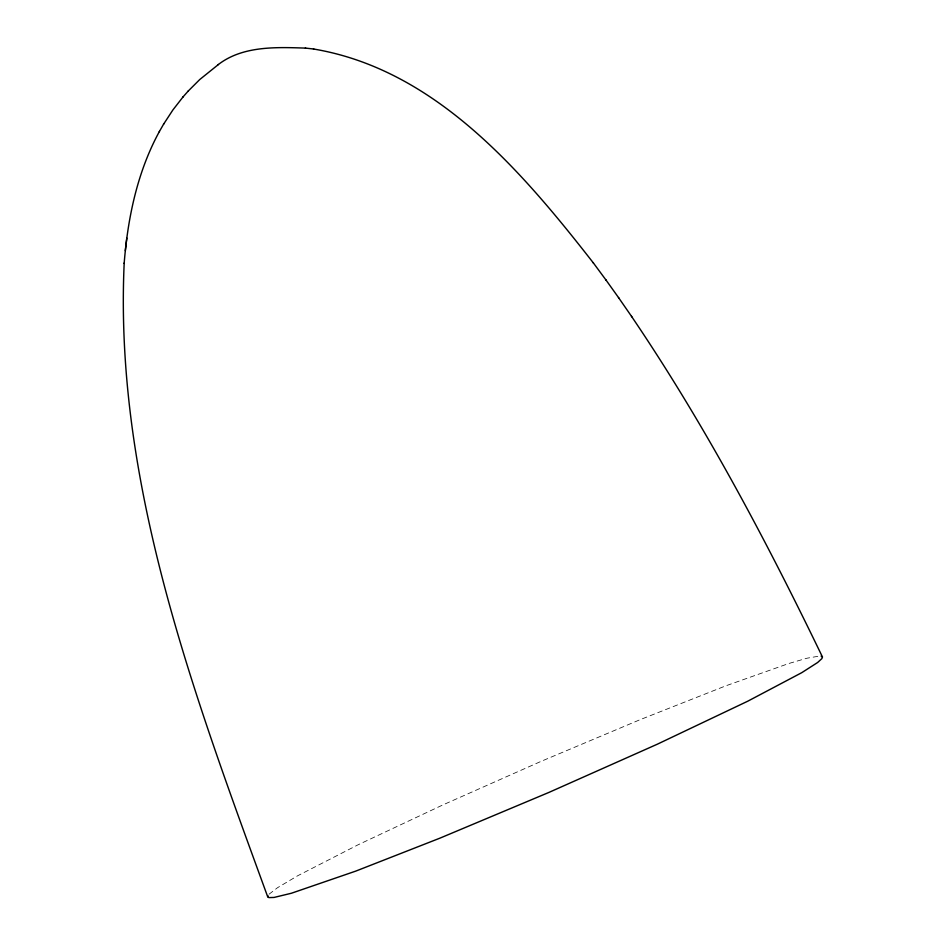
<?xml version="1.0" encoding="UTF-8"?>
<svg xmlns="http://www.w3.org/2000/svg" width="945" height="945" viewBox="0 0 945 945"><rect width="100%" height="100%" fill="white"/><g stroke="black" fill="none" stroke-linecap="round" stroke-linejoin="round"><path stroke-width="0.71" stroke-dasharray="4.72 3.54" d="M269.053 894.206L277.558 887.686L297.651 875.779L358.238 844.712L443.099 804.821L541.213 761.304L639.824 719.795L726.126 685.716L788.898 663.473L806.959 658.216L819.976 655.972"/><path stroke-width="1.42" d="M124.197 263.005C114.061 482.257 193.796 694.138 267.683 896.746L268.888 897.608L274.05 897.443L291.391 893.249L355.698 871.136L439.897 838.168L548.927 792.418L657.354 744.188L747.802 701.178L801.773 672.663L817.626 662.504L821.866 658.618L822.457 656.976C765.84 539.701 704.651 424.21 631.484 316.315M124.161 263.442C127.764 217.858 137.344 171.836 159.445 131.414M126.807 238.046L125.319 250.697M267.683 896.746L267.955 895.647M163.568 124.22L172.9 109.939L183.082 96.862M159.28 131.709L163.721 123.949M188.185 91.086L199.749 79.534L218.449 64.484M182.881 97.087L188.362 90.885M218.153 64.685C242.57 45.691 276.401 47.132 305.648 48.112M313.468 48.998C435.208 69.339 521.616 170.927 593.472 263.076M821.11 656.09L822.457 656.976M305.353 48.077L313.799 49.034M593.153 262.639L606.028 280.086M605.71 279.637L618.81 297.97M618.491 297.521L631.815 316.776"/></g></svg>
